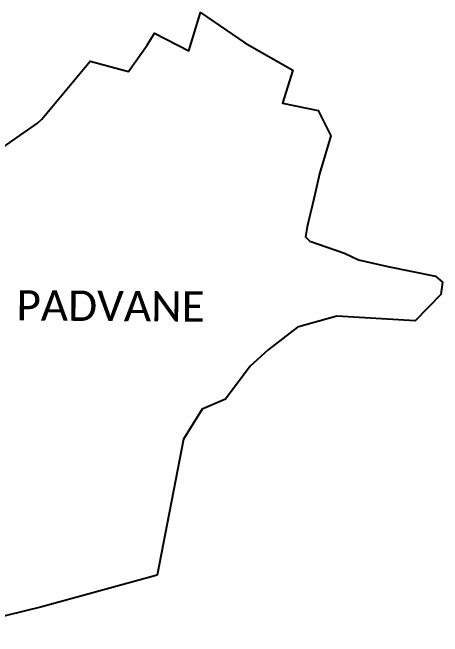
# Model space of a CAD drawing. Header units: metres. Extents: x 324766 to 329094, y 1812718 to 1816644.
# Drawn here: x 326531 to 329094, y 1812928 to 1816644 of the extents above; entities that cross this region are included whole.
import ezdxf

# ---------------------------------------------------------------- set-up
doc = ezdxf.new("R2010")
doc.units = ezdxf.units.M
doc.layers.add('VILLAGE NAME', color=250, linetype='Continuous')

msp = doc.modelspace()

# ---------------------------------------------------------------- linework, layer by layer
at = {"color": 6}
msp.add_lwpolyline([(326408.7, 1815796.1), (326679.6, 1815983.8), (326705.2, 1816007.6), (326993.6, 1816354.1), (327222.3, 1816291.6), (327334.8, 1816449.1), (327378.4, 1816520), (327581.6, 1816414.5), (327651.2, 1816643.8), (327916, 1816462.1), (328201.1, 1816300.6), (328139.5, 1816103.4), (328353.5, 1816059.2), (328427.6, 1815909.6), (328361.4, 1815683.7), (328334.4, 1815568.4), (328310.7, 1815467.5), (328301.2, 1815426.9), (328287.3, 1815367.5), (328276.8, 1815307.8), (328303.5, 1815281.7), (328509, 1815210.4), (328593, 1815171.5), (328768.2, 1815130.4), (329052, 1815073.9), (329094.1, 1815036.9), (329083.9, 1814964.1), (328931.1, 1814807.9), (328464, 1814836), (328229, 1814769.4), (328054, 1814635.7), (327947.1, 1814537.2), (327801.3, 1814342), (327660.9, 1814281.2), (327549.4, 1814103), (327393.6, 1813293.3), (326706.6, 1813104.4), (325983.1, 1812927.6)], dxfattribs=at)

# ---------------------------------------------------------------- texts
at = {"layer": 'VILLAGE NAME', "insert": (326555.4, 1814990.2), "char_height": 180.345, "attachment_point": 1, "rotation": 359.6139}
msp.add_mtext_dynamic_manual_height_columns('{\\fCalibri|b0|i0|c0|p34;PADVANE}', width=1779.605, gutter_width=901.7, heights=[0], dxfattribs=at)

doc.saveas('drawing.dxf')
